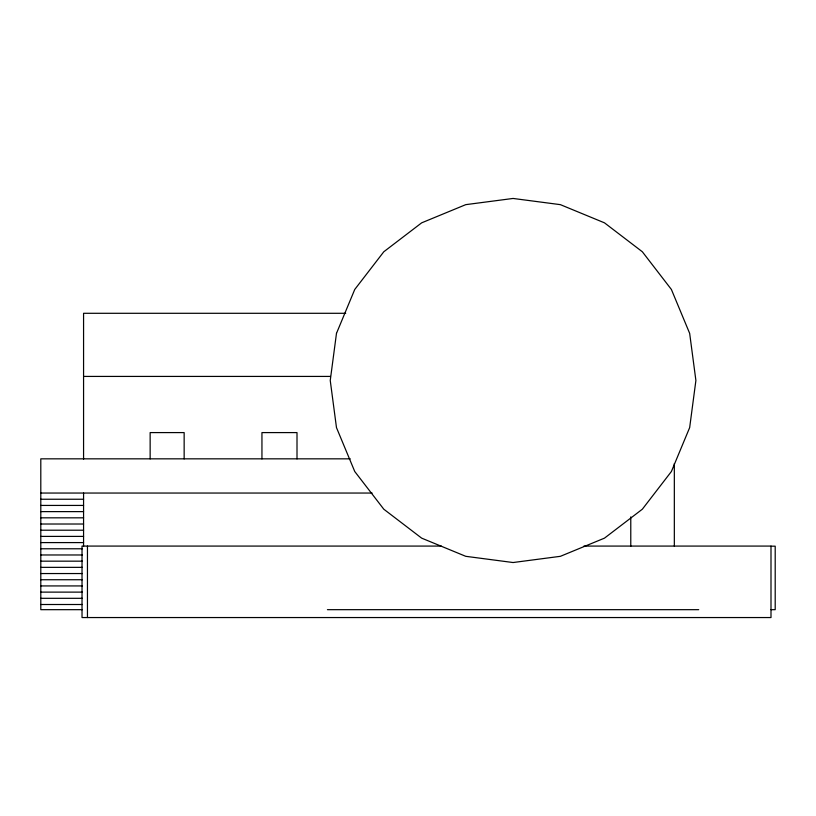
<?xml version="1.0" encoding="UTF-8"?>
<svg xmlns="http://www.w3.org/2000/svg" width="816" height="816" viewBox="0 0 816 816"><rect width="100%" height="100%" fill="white"/><g stroke="black" fill="none" stroke-linecap="round" stroke-linejoin="round"><path stroke-width="1.22" d="M345.719 313.293L83.569 313.293L83.569 459.275M83.569 376.421L330.449 376.421M350.248 458.837L40.8 458.837L40.8 609.674L82.314 609.674M40.8 493.048L372.106 493.048M40.8 499.239L83.569 499.239M40.8 505.43L83.569 505.43M40.8 511.622L83.569 511.622M40.8 517.823L83.569 517.823M40.8 524.015L83.569 524.015M40.8 530.206L83.569 530.206M40.8 536.398L83.569 536.398M40.8 542.589L83.569 542.589M441.323 546.077L82.028 546.077L82.028 617.549L770.998 617.549L770.998 546.077L583.889 546.077M770.998 546.179L775.2 546.179L775.2 609.674L770.998 609.674M40.8 548.78L82.314 548.78M40.8 554.972L82.314 554.972M40.8 561.163L82.314 561.163M40.8 567.355L82.314 567.355M40.8 573.546L82.314 573.546M40.8 579.737L82.314 579.737M40.8 585.929L82.314 585.929M40.8 592.12L82.314 592.12M40.8 598.312L82.314 598.312M40.8 604.503L82.314 604.503M327.43 609.674L698.71 609.674M674.332 463.529L674.332 546.128M630.778 516.905L630.778 546.292M297.004 458.918L297.004 432.592L261.946 432.592L261.946 458.918M184.151 458.918L184.151 432.592L150.144 432.592L150.144 458.918M87.455 546.077L87.455 617.549M83.569 493.048L83.569 546.302M336.478 333.377L330.245 380.491L336.478 427.604L354.746 471.505L383.795 509.204L421.658 538.142L465.752 556.318L513.07 562.53L560.388 556.318L604.483 538.142L642.345 509.204L671.395 471.505L689.663 427.604L695.895 380.491L689.663 333.377L671.395 289.466L642.345 251.767L604.483 222.839L560.388 204.653L513.07 198.451L465.752 204.653L421.658 222.839L383.795 251.767L354.746 289.466L336.478 333.377"/></g></svg>
